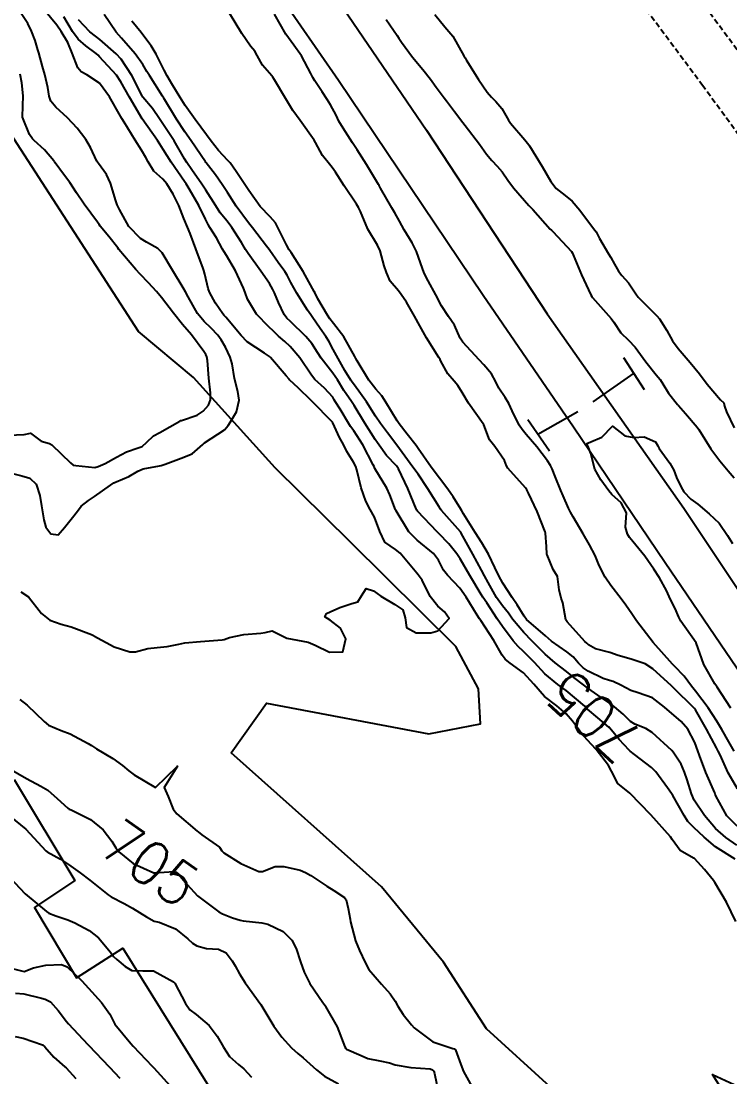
# Model space of a CAD drawing. Header units: metres. Extents: x 292545 to 299085, y 7450245 to 7463078.
# Drawn here: x 298347.5 to 298413.3, y 7451416.5 to 7451514.4 of the extents above; entities that cross this region are included whole.
import ezdxf
from ezdxf.enums import TextEntityAlignment as Align

# ---------------------------------------------------------------- set-up
doc = ezdxf.new("R2010")
doc.units = ezdxf.units.M
doc.linetypes.add('DASHED', pattern=[0.75, 0.5, -0.25])
for name, color, linetype in [('Cotas', 45, 'Continuous'), ('Curvas de Nivel 1m', 11, 'Continuous'), ('Curvas de Nivel 5m', 15, 'Continuous'), ('Edificações', 30, 'Continuous'), ('Hidrografia', 140, 'Continuous'), ('Linha Férrea', 20, 'Continuous'), ('Pórtico', 62, 'Continuous'), ('Vias Secundárias', 230, 'DASHED')]:
    doc.layers.add(name, color=color, linetype=linetype)
doc.styles.add('Style-STANDARD', font='STANDARD.shx')

msp = doc.modelspace()

# ---------------------------------------------------------------- linework, layer by layer
at = {"layer": 'Curvas de Nivel 1m', "flags": 128}
for points, elevation in [([(298346.359, 7451472.512), (298347.602, 7451472.21), (298348.351, 7451471.992), (298348.94, 7451471.441), (298349.28, 7451470.384), (298349.429, 7451469.439), (298349.63, 7451468.117), (298349.814, 7451467.435), (298350.294, 7451466.833), (298350.963, 7451466.75), (298351.545, 7451467.411), (298352.312, 7451468.354), (298352.77, 7451468.944), (298353.107, 7451469.392), (298353.782, 7451469.931), (298354.332, 7451470.28), (298355.835, 7451471.358), (298356.144, 7451471.555), (298356.347, 7451471.64), (298357.538, 7451472.155), (298358.363, 7451472.646), (298358.843, 7451472.848), (298360.37, 7451473.124), (298360.519, 7451473.16), (298360.899, 7451473.302), (298362.378, 7451473.833), (298363.408, 7451474.244), (298364.391, 7451475.105), (298364.554, 7451475.258), (298366.405, 7451476.482), (298366.754, 7451476.882), (298366.977, 7451477.224), (298367.509, 7451478.137), (298367.764, 7451479.217), (298367.642, 7451480.027), (298367.333, 7451481.221), (298367.102, 7451482.606), (298366.946, 7451483.225), (298366.502, 7451484.137), (298366.099, 7451484.826), (298365.799, 7451485.241), (298365.177, 7451485.907), (298364.526, 7451486.529), (298363.892, 7451487.266), (298363.021, 7451488.81), (298362.787, 7451489.278), (298362.567, 7451489.658), (298361.573, 7451491.29), (298360.607, 7451492.899), (298360.234, 7451493.306), (298359.173, 7451493.876), (298358.622, 7451494.219), (298357.528, 7451495.341), (298356.648, 7451496.903), (298356.517, 7451497.218), (298356.457, 7451497.353), (298356.315, 7451497.698), (298355.835, 7451499.363), (298355.464, 7451500.141), (298354.701, 7451501.161), (298354.613, 7451501.292), (298354.568, 7451501.381), (298353.979, 7451502.644), (298353.548, 7451503.388), (298352.739, 7451504.463), (298351.837, 7451505.409), (298350.763, 7451506.395), (298350.288, 7451506.947), (298350.12, 7451507.43), (298350.002, 7451508.214), (298349.721, 7451509.436), (298349.53, 7451510.16), (298349.169, 7451511.445), (298349.098, 7451511.718), (298348.834, 7451512.573), (298348.503, 7451513.453), (298348.165, 7451514.145), (298347.285, 7451515.466)], 702), ([(298347.517, 7451461.457), (298348.218, 7451460.997), (298349.428, 7451459.438), (298350.197, 7451458.809), (298351.238, 7451458.459), (298352.191, 7451458.213), (298354.079, 7451457.486), (298354.184, 7451457.443), (298354.224, 7451457.42), (298354.279, 7451457.379), (298356.168, 7451456.349), (298357.622, 7451455.874), (298358.161, 7451455.887), (298359.294, 7451456.19), (298360.168, 7451456.297), (298361.087, 7451456.378), (298362.173, 7451456.586), (298362.738, 7451456.711), (298364.177, 7451456.85), (298364.57, 7451456.863), (298366.179, 7451456.987), (298366.378, 7451457.038), (298366.864, 7451457.23), (298368.186, 7451457.498), (298369.77, 7451457.611), (298370.188, 7451457.695), (298370.841, 7451457.831), (298372.183, 7451457.16), (298374.177, 7451456.774), (298374.81, 7451456.497), (298376.164, 7451455.845), (298377.377, 7451455.89), (298377.671, 7451457.098), (298377.178, 7451458.091), (298376.2, 7451458.81), (298375.73, 7451459.125), (298375.882, 7451459.448), (298376.208, 7451459.593), (298377.118, 7451460.012), (298378.216, 7451460.376), (298378.79, 7451460.512), (298379.116, 7451461.081), (298379.56, 7451461.75), (298380.23, 7451461.531), (298380.922, 7451461.063), (298382.215, 7451460.27), (298382.961, 7451459.789), (298383.164, 7451459.036), (298383.306, 7451458.145), (298384.189, 7451457.66), (298385.549, 7451457.647), (298386.191, 7451457.826), (298387.264, 7451458.984), (298386.807, 7451459.589), (298386.214, 7451460.116), (298385.479, 7451461.007), (298384.739, 7451462.522), (298384.386, 7451463.019), (298384.255, 7451463.185), (298382.722, 7451465.036), (298382.276, 7451465.367), (298381.27, 7451466.043), (298380.823, 7451467.062), (298380.313, 7451468.379), (298379.91, 7451469.074), (298379.534, 7451469.875), (298379.096, 7451471.082), (298378.681, 7451472.774), (298378.581, 7451473.088), (298378.377, 7451473.488), (298377.768, 7451474.48), (298377.435, 7451475.104), (298377.065, 7451475.776), (298376.448, 7451477.119), (298376.414, 7451477.175), (298374.518, 7451479.139), (298374.478, 7451479.174), (298374.444, 7451479.211), (298373.243, 7451480.364), (298372.462, 7451481.088), (298372.426, 7451481.124), (298372.401, 7451481.161), (298372.14, 7451481.493), (298370.678, 7451483.187), (298370.583, 7451483.278), (298370.494, 7451483.342), (298370.114, 7451483.577), (298368.507, 7451484.625), (298367.949, 7451485.216), (298366.53, 7451486.917), (298366.375, 7451487.076), (298366.239, 7451487.234), (298365.565, 7451488.227), (298365.015, 7451489.253), (298364.899, 7451489.588), (298364.579, 7451490.901), (298364.473, 7451491.261), (298364.412, 7451491.436), (298363.751, 7451493.269), (298363.218, 7451494.683), (298362.97, 7451495.277), (298362.641, 7451496.077), (298362.157, 7451497.285), (298361.639, 7451498.32), (298361.044, 7451499.296), (298360.687, 7451499.707), (298359.86, 7451500.478), (298359.323, 7451501.321), (298359.113, 7451501.73), (298358.714, 7451502.422), (298358.104, 7451503.336), (298357.095, 7451504.999), (298356.876, 7451505.349), (298356.755, 7451505.558), (298355.736, 7451507.36), (298354.792, 7451508.623), (298353.621, 7451509.388), (298353.101, 7451509.691), (298352.809, 7451510.035), (298352.261, 7451511.406), (298351.854, 7451512.389), (298351.263, 7451513.416), (298350.852, 7451514.003), (298349.66, 7451515.438)], 703), ([(298413.866, 7451430.874), (298412.982, 7451432.679), (298411.911, 7451434.507), (298411.783, 7451434.691), (298410.941, 7451435.687), (298410.024, 7451436.709), (298409.943, 7451436.764), (298408.699, 7451437.477), (298407.96, 7451438.476), (298407.799, 7451438.742), (298405.983, 7451440.76), (298404.013, 7451442.78), (298402.909, 7451443.684), (298402.325, 7451444.806), (298402.041, 7451445.357), (298400.903, 7451446.822), (298400.072, 7451447.715), (298399.549, 7451448.31), (298399.169, 7451448.844), (298398.688, 7451449.45), (298398.096, 7451450.135), (298397.237, 7451450.869), (298396.116, 7451451.759), (298395.122, 7451452.89), (298394.143, 7451453.949), (298393.592, 7451454.353), (298392.79, 7451454.92), (298392.441, 7451455.211), (298392.159, 7451455.569), (298391.384, 7451456.938), (298390.2, 7451458.778), (298390.084, 7451458.951), (298389.865, 7451459.295), (298388.831, 7451460.964), (298388.235, 7451461.802), (298387.1, 7451462.987), (298386.728, 7451463.463), (298386.267, 7451464.391), (298385.81, 7451465.005), (298384.285, 7451466.23), (298383.516, 7451467.028), (298382.322, 7451468.956), (298382.283, 7451469.041), (298381.75, 7451470.461), (298381.458, 7451471.053), (298380.37, 7451472.898), (298380.29, 7451473.071), (298380.212, 7451473.235), (298379.241, 7451475.082), (298378.406, 7451476.372), (298378.107, 7451476.791), (298377.916, 7451477.097), (298377.151, 7451478.391), (298376.689, 7451479.116), (298376.595, 7451479.269), (298376.447, 7451479.49), (298375.67, 7451480.337), (298374.798, 7451481.135), (298374.469, 7451481.533), (298373.405, 7451483.151), (298372.503, 7451484.195), (298371.993, 7451484.653), (298371.418, 7451485.176), (298370.956, 7451485.622), (298370.521, 7451486.015), (298369.388, 7451487.201), (298368.554, 7451488.598), (298368.32, 7451489.212), (298368.17, 7451489.611), (298367.413, 7451491.222), (298366.597, 7451492.636), (298366.365, 7451492.998), (298366.234, 7451493.236), (298365.653, 7451494.274), (298365.047, 7451495.254), (298364.891, 7451495.512), (298364.64, 7451496.004), (298364.024, 7451497.266), (298363.138, 7451498.813), (298362.839, 7451499.278), (298362.685, 7451499.499), (298361.446, 7451501.293), (298360.715, 7451502.465), (298360.398, 7451502.983), (298360.183, 7451503.308), (298358.753, 7451505.33), (298357.591, 7451507.342), (298356.794, 7451508.762), (298356.386, 7451509.354), (298354.82, 7451511.077), (298354.674, 7451511.224), (298354.5, 7451511.375), (298353.54, 7451512.099), (298352.836, 7451512.707), (298352.303, 7451513.405), (298351.499, 7451514.778)], 704), ([(298413.956, 7451437.962), (298412.936, 7451438.68), (298411.971, 7451439.495), (298410.941, 7451440.7), (298410.004, 7451442.125), (298409.728, 7451442.714), (298409.328, 7451444.023), (298409.105, 7451444.724), (298408.772, 7451445.461), (298408.051, 7451446.585), (298407.916, 7451446.741), (298406.077, 7451448.391), (298405.492, 7451448.766), (298404.491, 7451449.18), (298404.089, 7451449.434), (298403.397, 7451450.092), (298402.608, 7451450.802), (298402.108, 7451451.165), (298401.064, 7451451.876), (298400.128, 7451452.533), (298399.713, 7451452.836), (298398.81, 7451453.52), (298398.145, 7451454.057), (298397.104, 7451454.87), (298396.161, 7451455.658), (298394.921, 7451456.893), (298394.184, 7451457.667), (298393.144, 7451458.916), (298392.746, 7451459.459), (298392.215, 7451460.152), (298391.66, 7451460.936), (298390.86, 7451462.327), (298390.531, 7451462.947), (298390.258, 7451463.46), (298389.438, 7451464.958), (298388.359, 7451466.902), (298388.319, 7451466.97), (298388.293, 7451467.007), (298386.546, 7451468.997), (298386.453, 7451469.127), (298386.326, 7451469.343), (298385.269, 7451471.011), (298384.363, 7451472.355), (298383.894, 7451473.025), (298382.393, 7451475.04), (298381.544, 7451476.192), (298380.884, 7451477.063), (298380.423, 7451477.758), (298379.598, 7451479.078), (298378.458, 7451480.619), (298378.26, 7451480.892), (298378.128, 7451481.093), (298377.585, 7451481.991), (298376.947, 7451483.105), (298376.501, 7451483.926), (298376.079, 7451484.687), (298375.803, 7451485.121), (298375.271, 7451485.879), (298374.531, 7451486.961), (298374.406, 7451487.141), (298374.116, 7451487.568), (298373.104, 7451489.155), (298372.573, 7451490.129), (298372.223, 7451490.809), (298371.995, 7451491.169), (298371.397, 7451491.984), (298370.602, 7451493.099), (298370.539, 7451493.191), (298370.301, 7451493.5), (298369.002, 7451495.206), (298368.638, 7451495.674), (298367.483, 7451497.222), (298366.672, 7451498.472), (298366.199, 7451499.237), (298365.58, 7451500.135), (298364.703, 7451501.235), (298364.686, 7451501.26), (298364.645, 7451501.319), (298363.321, 7451503.274), (298362.735, 7451504.116), (298361.96, 7451505.288), (298360.772, 7451507.248), (298360.752, 7451507.279), (298360.738, 7451507.301), (298360.658, 7451507.419), (298359.432, 7451509.321), (298359.194, 7451509.711), (298358.813, 7451510.352), (298358.114, 7451511.337), (298356.837, 7451512.804), (298356.357, 7451513.355), (298355.233, 7451515.001)], 706), ([(298413.974, 7451439.731), (298413.033, 7451440.679), (298412.01, 7451442.522), (298411.943, 7451442.691), (298411.892, 7451442.813), (298411.064, 7451444.7), (298410.483, 7451446.271), (298410.339, 7451446.707), (298410.064, 7451447.474), (298409.389, 7451448.72), (298408.78, 7451449.42), (298408.096, 7451450.023), (298407.694, 7451450.339), (298407.226, 7451450.749), (298406.116, 7451451.62), (298404.796, 7451452.1), (298404.126, 7451452.311), (298403.179, 7451452.794), (298402.461, 7451453.13), (298402.137, 7451453.219), (298401.538, 7451453.417), (298400.146, 7451454.093), (298399.702, 7451454.39), (298399.27, 7451454.843), (298398.746, 7451455.439), (298398.163, 7451455.876), (298396.759, 7451456.874), (298396.18, 7451457.359), (298394.439, 7451458.898), (298394.206, 7451459.195), (298393.558, 7451460.252), (298393.105, 7451460.917), (298392.243, 7451462.244), (298391.864, 7451462.934), (298391.482, 7451463.717), (298390.896, 7451464.944), (298390.283, 7451465.986), (298389.675, 7451466.956), (298388.586, 7451468.7), (298388.42, 7451468.969), (298388.324, 7451469.126), (298387.619, 7451470.264), (298387.14, 7451470.988), (298386.358, 7451472.002), (298385.585, 7451473.008), (298384.39, 7451474.741), (298384.187, 7451475.022), (298383.367, 7451476.067), (298382.611, 7451477.038), (298382.417, 7451477.321), (298381.375, 7451479.056), (298381.007, 7451479.62), (298380.455, 7451480.258), (298379.813, 7451481.076), (298378.704, 7451482.873), (298378.588, 7451483.089), (298378.495, 7451483.272), (298377.478, 7451485.1), (298376.525, 7451486.351), (298376.188, 7451486.774), (298375.962, 7451487.119), (298375.074, 7451488.613), (298374.812, 7451489.136), (298374.731, 7451489.304), (298374.567, 7451489.597), (298373.712, 7451491.149), (298372.6, 7451492.907), (298372.494, 7451493.053), (298372.422, 7451493.163), (298372.15, 7451493.627), (298371.387, 7451495.179), (298371.141, 7451495.685), (298370.643, 7451496.237), (298369.722, 7451497.199), (298368.675, 7451498.656), (298368.305, 7451499.214), (298367.488, 7451500.429), (298366.917, 7451501.228), (298366.705, 7451501.464), (298365.847, 7451502.376), (298365.156, 7451503.254), (298364.732, 7451503.833), (298363.672, 7451505.271), (298362.766, 7451506.553), (298362.294, 7451507.285), (298361.508, 7451508.577), (298361.094, 7451509.297), (298360.808, 7451509.844), (298360.315, 7451510.805), (298360.052, 7451511.312), (298359.595, 7451512.083), (298358.841, 7451513.107), (298358.659, 7451513.332), (298357.816, 7451514.383)], 707), ([(298414.018, 7451443.178), (298413.151, 7451444.679), (298412.408, 7451446.328), (298412.225, 7451446.688), (298412.058, 7451446.998), (298411.128, 7451448.7), (298410.101, 7451450.509), (298410.018, 7451450.627), (298409.925, 7451450.713), (298408.129, 7451452.484), (298407.875, 7451452.743), (298406.148, 7451454.317), (298405.455, 7451454.767), (298404.157, 7451455.209), (298402.922, 7451455.56), (298402.163, 7451455.84), (298400.824, 7451456.165), (298400.17, 7451456.551), (298400.016, 7451456.677), (298399.833, 7451456.835), (298398.2, 7451458.657), (298398.09, 7451458.852), (298397.791, 7451460.429), (298397.655, 7451460.859), (298397.471, 7451461.625), (298397.303, 7451462.864), (298396.905, 7451463.516), (298396.339, 7451464.879), (298396.33, 7451464.935), (298396.281, 7451465.659), (298396.194, 7451466.881), (298396.155, 7451467.021), (298395.411, 7451468.889), (298394.627, 7451470.61), (298394.469, 7451470.899), (298394.346, 7451471.089), (298392.692, 7451472.925), (298392.574, 7451473.126), (298392.38, 7451473.619), (298391.488, 7451474.939), (298391.012, 7451475.554), (298390.46, 7451476.949), (298390.414, 7451477.042), (298389.036, 7451478.964), (298388.452, 7451479.924), (298388.062, 7451480.579), (298387.726, 7451480.981), (298387.142, 7451481.663), (298386.481, 7451482.84), (298386.417, 7451483.001), (298386.291, 7451483.197), (298385.15, 7451485.014), (298384.524, 7451486.122), (298384.024, 7451487.025), (298383.281, 7451488.304), (298382.812, 7451489.038), (298382.566, 7451489.355), (298381.788, 7451490.265), (298381.428, 7451491.057), (298381.223, 7451491.694), (298380.84, 7451493.066), (298380.611, 7451493.592), (298379.705, 7451495.079), (298379.013, 7451496.723), (298378.849, 7451497.088), (298378.658, 7451497.399), (298377.505, 7451499.102), (298376.695, 7451500.365), (298376.395, 7451500.809), (298376.14, 7451501.118), (298375.514, 7451501.931), (298374.837, 7451503.138), (298374.726, 7451503.336), (298373.416, 7451505.153), (298372.762, 7451506.091), (298372.082, 7451507.167), (298371.047, 7451508.929), (298370.896, 7451509.179), (298370.804, 7451509.296), (298369.928, 7451510.308), (298369.435, 7451511.201), (298369.209, 7451511.586), (298368.832, 7451512.069), (298368.012, 7451513.218), (298366.871, 7451515.103)], 708), ([(298413.693, 7451446.674), (298413.212, 7451447.533), (298412.557, 7451448.685), (298412.091, 7451449.47), (298411.297, 7451450.698), (298410.126, 7451452.234), (298409.753, 7451452.716), (298409.061, 7451453.645), (298408.151, 7451454.571), (298407.98, 7451454.742), (298406.173, 7451456.76), (298404.653, 7451458.775), (298404.209, 7451459.399), (298403.649, 7451460.22), (298403.223, 7451460.795), (298402.241, 7451462.04), (298401.724, 7451462.815), (298401.185, 7451463.899), (298400.792, 7451464.825), (298400.283, 7451465.805), (298399.677, 7451466.836), (298398.77, 7451468.392), (298398.511, 7451468.848), (298398.327, 7451469.217), (298397.83, 7451470.35), (298397.616, 7451470.861), (298397.087, 7451472.144), (298396.811, 7451472.873), (298396.667, 7451473.166), (298396.38, 7451473.599), (298395.395, 7451474.89), (298394.404, 7451476.042), (298394.015, 7451476.512), (298393.761, 7451476.907), (298393.093, 7451478.253), (298392.781, 7451478.917), (298392.448, 7451479.465), (298391.877, 7451480.349), (298391.587, 7451480.933), (298391.185, 7451481.655), (298390.478, 7451482.501), (298390.051, 7451482.954), (298388.507, 7451484.602), (298388.279, 7451484.974), (298387.735, 7451486.192), (298387.191, 7451486.99), (298386.547, 7451487.969), (298386.011, 7451489.006), (298385.304, 7451490.284), (298384.943, 7451491.016), (298384.592, 7451491.975), (298384.215, 7451493.024), (298383.811, 7451493.832), (298383.081, 7451495.036), (298382.641, 7451495.813), (298382.197, 7451496.595), (298381.923, 7451497.051), (298380.872, 7451498.876), (298380.779, 7451499.069), (298380.744, 7451499.13), (298380.684, 7451499.224), (298379.589, 7451501.081), (298378.717, 7451502.449), (298378.271, 7451503.095), (298377.407, 7451504.44), (298377.029, 7451505.107), (298376.759, 7451505.673), (298376.257, 7451506.607), (298375.92, 7451507.123), (298375.483, 7451507.832), (298374.798, 7451508.838), (298374.609, 7451509.142), (298374.423, 7451509.528), (298373.56, 7451511.153), (298372.833, 7451512.137), (298372.097, 7451513.167), (298371.034, 7451515.015)], 709), ([(298381.401, 7451514.519), (298382.42, 7451513.044), (298382.584, 7451512.787), (298382.837, 7451512.413), (298383.849, 7451511.03), (298384.806, 7451509.906), (298385.528, 7451509.009), (298386.033, 7451508.248), (298386.776, 7451507.263), (298387, 7451506.988), (298387.735, 7451506.009), (298388.526, 7451504.972), (298388.749, 7451504.689), (298390.06, 7451502.957), (298390.714, 7451502.046), (298391.208, 7451501.442), (298391.715, 7451500.935), (298392.174, 7451500.404), (298392.69, 7451499.638), (298393.225, 7451498.915), (298394.657, 7451497.286), (298395.004, 7451496.896), (298396.635, 7451495.099), (298396.748, 7451494.992), (298396.88, 7451494.876), (298398.605, 7451493.002), (298398.693, 7451492.849), (298398.759, 7451492.691), (298399.52, 7451490.841), (298400.4, 7451488.996), (298400.495, 7451488.831), (298400.562, 7451488.744), (298402.282, 7451486.813), (298402.529, 7451486.449), (298403.19, 7451485.47), (298403.886, 7451484.789), (298404.503, 7451484.144), (298405.51, 7451482.77), (298406.471, 7451481.581), (298406.846, 7451481.134), (298407.092, 7451480.751), (298407.603, 7451479.891), (298408.444, 7451478.827), (298408.531, 7451478.729), (298409.18, 7451477.975), (298410.265, 7451476.711), (298410.411, 7451476.502), (298411.539, 7451474.699), (298412.377, 7451473.599), (298413.142, 7451472.678), (298413.712, 7451472.025)], 709), ([(298385.918, 7451515.004), (298386.856, 7451513.852), (298387.6, 7451512.982), (298388.63, 7451511.167), (298388.728, 7451510.971), (298388.82, 7451510.801), (298389.968, 7451508.958), (298390.781, 7451507.789), (298391.173, 7451507.34), (298391.578, 7451506.938), (298392.126, 7451506.289), (298392.756, 7451505.206), (298392.944, 7451504.918), (298394.267, 7451503.368), (298394.66, 7451502.901), (298394.722, 7451502.816), (298395.88, 7451500.888), (298396.682, 7451499.498), (298397.175, 7451498.872), (298398.01, 7451498.203), (298398.661, 7451497.678), (298399.393, 7451496.843), (298400.636, 7451495.16), (298400.786, 7451494.979), (298400.885, 7451494.826), (298401.21, 7451494.235), (298402.044, 7451492.808), (298402.253, 7451492.459), (298402.593, 7451491.828), (298402.968, 7451491.186), (298403.28, 7451490.8), (298403.881, 7451490.095), (298404.566, 7451489.09), (298404.807, 7451488.778), (298406.537, 7451487.047), (298406.787, 7451486.756), (298407.462, 7451485.686), (298407.978, 7451484.738), (298408.502, 7451484.027), (298409.631, 7451482.719), (298410.472, 7451481.66), (298411.199, 7451480.703), (298412.448, 7451479.243), (298412.727, 7451478.967), (298412.819, 7451478.684), (298412.976, 7451478.141), (298413.706, 7451476.671)], 708), ([(298346.401, 7451475.989), (298347.811, 7451476.047), (298348.404, 7451476.179), (298349.393, 7451475.435), (298350.173, 7451475.205), (298350.39, 7451475.087), (298352.115, 7451473.403), (298352.37, 7451473.208), (298352.614, 7451473.153), (298354.367, 7451472.996), (298354.68, 7451473.064), (298355.317, 7451473.366), (298356.379, 7451473.929), (298357.3, 7451474.425), (298358.388, 7451474.796), (298358.774, 7451474.941), (298359.208, 7451475.322), (298359.81, 7451475.905), (298360.402, 7451476.235), (298362.276, 7451477.282), (298362.364, 7451477.331), (298362.414, 7451477.35), (298363.858, 7451477.829), (298364.427, 7451478.214), (298364.917, 7451478.772), (298365.115, 7451479.25), (298365.115, 7451479.915), (298364.958, 7451481.253), (298364.831, 7451482.911), (298364.773, 7451483.256), (298364.688, 7451483.45), (298364.498, 7451483.743), (298363.343, 7451485.272), (298362.522, 7451486.229), (298361.661, 7451487.289), (298360.555, 7451488.743), (298360.083, 7451489.307), (298359.361, 7451490.108), (298358.579, 7451490.899), (298358.188, 7451491.334), (298356.611, 7451493.213), (298356.507, 7451493.352), (298355.668, 7451494.409), (298354.878, 7451495.376), (298354.777, 7451495.52), (298354.636, 7451495.734), (298353.375, 7451497.393), (298352.669, 7451498.454), (298352.043, 7451499.406), (298351.47, 7451500.192), (298350.701, 7451501.247), (298350.627, 7451501.346), (298350.573, 7451501.422), (298349.712, 7451502.434), (298348.731, 7451503.307), (298348.587, 7451503.451), (298348.322, 7451503.87), (298347.673, 7451505.461), (298347.697, 7451506.527), (298347.71, 7451507.461), (298347.584, 7451508.67), (298347.457, 7451509.463)], 701), ([(298347.414, 7451451.457), (298348.105, 7451450.945), (298349.685, 7451449.434), (298350.08, 7451449.095), (298351.246, 7451448.584), (298352.072, 7451448.286), (298353.768, 7451447.383), (298354.06, 7451447.195), (298354.525, 7451446.906), (298356.043, 7451446.009), (298356.939, 7451445.346), (298357.534, 7451444.843), (298358.025, 7451444.492), (298360.013, 7451443.31), (298362.033, 7451445.28), (298360.815, 7451443.298), (298361.168, 7451442.456), (298361.648, 7451441.285), (298361.987, 7451440.868), (298363.875, 7451439.261), (298363.962, 7451439.184), (298364.305, 7451438.911), (298365.948, 7451437.772), (298366.152, 7451437.444), (298366.333, 7451437.234), (298367.928, 7451436.247), (298369.594, 7451435.517), (298369.918, 7451435.517), (298371.12, 7451435.983), (298371.925, 7451435.986), (298373.442, 7451435.626), (298373.917, 7451435.424), (298374.429, 7451435.135), (298375.903, 7451434.168), (298376.546, 7451433.757), (298377.547, 7451433.095), (298377.692, 7451432.894), (298377.883, 7451432.069), (298378.065, 7451431.088), (298378.11, 7451430.847), (298378.547, 7451429.089), (298378.932, 7451428.181), (298379.446, 7451427.076), (298379.813, 7451426.435), (298380.983, 7451425.058), (298381.784, 7451424.178), (298382.239, 7451423.505), (298382.487, 7451423.039), (298382.987, 7451422.254), (298383.756, 7451421.289), (298384.008, 7451421.017), (298385.734, 7451419.725), (298387.601, 7451419.105), (298387.724, 7451419.068), (298387.84, 7451418.978), (298388.35, 7451417.611), (298388.569, 7451416.967), (298389.674, 7451415.02)], 704), ([(298345.987, 7451441.059), (298347.963, 7451439.45), (298349.839, 7451437.431), (298349.942, 7451437.354), (298351.19, 7451436.666), (298351.931, 7451436.171), (298353.001, 7451435.389), (298353.906, 7451434.718), (298355.615, 7451433.363), (298355.891, 7451433.173), (298357.094, 7451432.551), (298357.881, 7451432.123), (298359.165, 7451431.317), (298359.867, 7451430.924), (298360.355, 7451430.815), (298361.856, 7451430.186), (298363.018, 7451429.272), (298363.439, 7451428.866), (298363.836, 7451428.611), (298364.721, 7451428.364), (298365.834, 7451428.319), (298366.569, 7451427.968), (298367.129, 7451427.22), (298367.383, 7451426.781), (298367.811, 7451426.026), (298368.332, 7451425.205), (298369.773, 7451423.19), (298370.991, 7451421.178), (298371.738, 7451420.161), (298372.608, 7451419.157), (298373.2, 7451418.63), (298373.714, 7451418.236), (298374.955, 7451417.127), (298375.697, 7451416.529), (298376.976, 7451415.821)], 706), ([(298345.98, 7451435.479), (298347.893, 7451433.45), (298349.877, 7451431.794), (298350.102, 7451431.653), (298350.744, 7451431.417), (298351.867, 7451431.029), (298352.507, 7451430.75), (298353.853, 7451430.03), (298354.717, 7451429.371), (298355.83, 7451428.031), (298356.117, 7451427.647), (298356.408, 7451427.351), (298357.188, 7451426.711), (298357.813, 7451426.349), (298358.837, 7451426.295), (298359.813, 7451426.288), (298361.679, 7451425.291), (298361.801, 7451425.155), (298362.795, 7451423.275), (298363.176, 7451422.678), (298363.763, 7451422.26), (298364.996, 7451421.248), (298365.738, 7451420.248), (298366.302, 7451419.231), (298366.86, 7451418.368), (298367.707, 7451417.609), (298368.185, 7451417.205), (298368.92, 7451416.427)], 707), ([(298346.83, 7451426.482), (298347.811, 7451426.232), (298348.688, 7451426.567), (298349.817, 7451426.816), (298351.292, 7451426.882), (298351.816, 7451426.688), (298353.174, 7451425.386), (298353.793, 7451424.7), (298354.985, 7451423.368), (298355.762, 7451422.28), (298356.061, 7451421.661), (298356.244, 7451421.353), (298357.726, 7451419.562), (298357.938, 7451419.328), (298359.705, 7451417.473), (298359.856, 7451417.308), (298361.683, 7451415.29)], 708), ([(298346.999, 7451424.247), (298347.784, 7451424.16), (298349.438, 7451423.773), (298349.777, 7451423.685), (298350.254, 7451423.423), (298350.985, 7451422.631), (298351.755, 7451421.615), (298351.936, 7451421.398), (298353.724, 7451419.465), (298353.808, 7451419.379), (298355.703, 7451417.401), (298355.724, 7451417.38), (298355.743, 7451417.359), (298356.688, 7451416.34)], 709), ([(298412.961, 7451414.677), (298411.703, 7451416.69), (298413.689, 7451415.751)], 704)]:
    msp.add_lwpolyline(points, dxfattribs=dict(at, elevation=elevation))
at = {"layer": 'Curvas de Nivel 5m', "flags": 128}
for points, elevation in [([(298413.792, 7451436.672), (298411.954, 7451437.806), (298410.909, 7451438.701), (298409.972, 7451439.599), (298409.416, 7451440.158), (298409.053, 7451440.724), (298408.01, 7451442.562), (298407.889, 7451442.741), (298407.503, 7451443.26), (298406.432, 7451444.756), (298406.037, 7451445.175), (298404.461, 7451446.372), (298404.061, 7451446.681), (298403.956, 7451446.782), (298403.034, 7451447.757), (298402.174, 7451448.809), (298402.132, 7451448.858), (298402.084, 7451448.902), (298401.047, 7451449.775), (298400.1, 7451450.571), (298399.968, 7451450.699), (298399.831, 7451450.834), (298398.124, 7451452.286), (298397.344, 7451452.868), (298396.143, 7451453.847), (298395.166, 7451454.89), (298394.163, 7451455.922), (298393.646, 7451456.386), (298393.179, 7451456.915), (298392.193, 7451458.249), (298391.721, 7451458.935), (298390.738, 7451460.425), (298390.386, 7451460.948), (298390.227, 7451461.201), (298389.174, 7451462.961), (298388.268, 7451464.524), (298388.094, 7451464.796), (298387.97, 7451464.975), (298387.214, 7451465.918), (298386.292, 7451466.859), (298386.149, 7451467.001), (298384.321, 7451468.92), (298384.256, 7451469.021), (298384.199, 7451469.146), (298383.417, 7451471.029), (298382.543, 7451472.865), (298382.443, 7451473.039), (298382.374, 7451473.123), (298381.434, 7451474.105), (298380.767, 7451475.064), (298380.614, 7451475.285), (298380.398, 7451475.583), (298379.414, 7451477.08), (298378.438, 7451478.741), (298378.198, 7451479.094), (298377.472, 7451480.123), (298376.888, 7451481.106), (298376.472, 7451481.74), (298375.384, 7451483.127), (298375.026, 7451483.659), (298374.506, 7451484.486), (298373.953, 7451485.146), (298372.526, 7451486.513), (298372.192, 7451486.828), (298371.93, 7451487.169), (298371.43, 7451488.297), (298371.045, 7451489.183), (298370.884, 7451489.503), (298370.571, 7451490.041), (298369.777, 7451491.198), (298368.599, 7451492.824), (298368.357, 7451493.212), (298367.979, 7451493.85), (298367.099, 7451495.225), (298366.639, 7451495.819), (298366.018, 7451496.61), (298365.614, 7451497.246), (298364.675, 7451498.716), (298364.301, 7451499.264), (298363.382, 7451500.587), (298362.912, 7451501.278), (298362.706, 7451501.619), (298361.721, 7451503.29), (298360.745, 7451504.773), (298360.38, 7451505.306), (298359.71, 7451506.263), (298358.842, 7451507.329), (298358.775, 7451507.438), (298357.799, 7451509.34), (298356.818, 7451510.839), (298356.351, 7451511.355), (298354.836, 7451512.676), (298354.439, 7451512.976), (298353.909, 7451513.384), (298352.86, 7451514.512)], 705), ([(298413.39, 7451450.677), (298412.132, 7451452.615), (298412.076, 7451452.691), (298411.899, 7451452.929), (298410.894, 7451454.703), (298410.173, 7451456.71), (298408.757, 7451458.732), (298408.571, 7451459.099), (298408.215, 7451459.907), (298407.783, 7451460.744), (298407.41, 7451461.574), (298406.773, 7451462.755), (298406.261, 7451463.547), (298405.402, 7451464.769), (298404.286, 7451466.117), (298403.981, 7451466.476), (298403.801, 7451466.787), (298403.63, 7451467.463), (298403.707, 7451468.789), (298403.227, 7451469.692), (298402.34, 7451470.491), (298402.068, 7451470.813), (298401.332, 7451471.842), (298400.786, 7451472.826), (298400.385, 7451474.281), (298400.169, 7451474.832), (298400.022, 7451475.209), (298400.398, 7451475.371), (298401.413, 7451475.81), (298402.413, 7451476.81), (298403.541, 7451475.93), (298404.403, 7451475.766), (298405.357, 7451475.817), (298406.399, 7451475.374), (298406.621, 7451474.983), (298406.752, 7451474.755), (298407.726, 7451473.393), (298408.088, 7451472.743), (298408.356, 7451472.055), (298408.778, 7451471.164), (298409.037, 7451470.73), (298409.668, 7451470.051), (298410.332, 7451469.574), (298411.389, 7451468.699), (298412.31, 7451467.819), (298413.079, 7451466.678), (298413.54, 7451465.926)], 710), ([(298346.43, 7451445.065), (298348.02, 7451444.134), (298349.373, 7451443.436), (298350.009, 7451443.043), (298350.885, 7451442.3), (298351.866, 7451441.402), (298351.991, 7451441.305), (298352.162, 7451441.227), (298353.977, 7451440.347), (298355.15, 7451439.368), (298355.952, 7451438.314), (298356.317, 7451437.725), (298356.609, 7451437.35), (298357.927, 7451436.268), (298359.836, 7451435.389), (298359.914, 7451435.38), (298361.692, 7451435.507), (298361.915, 7451435.44), (298362.132, 7451435.278), (298362.942, 7451434.313), (298363.893, 7451433.26), (298365.878, 7451431.772), (298366.216, 7451431.574), (298367.153, 7451431.221), (298367.87, 7451430.994), (298368.137, 7451430.939), (298369.866, 7451430.761), (298370.421, 7451430.628), (298371.854, 7451429.936), (298372.654, 7451429.158), (298373.064, 7451428.38), (298373.47, 7451427.145), (298373.808, 7451426.165), (298374.325, 7451425.135), (298375.523, 7451423.375), (298375.702, 7451423.121), (298375.772, 7451423.011), (298376.874, 7451421.109), (298377.557, 7451419.27), (298377.651, 7451419.101), (298377.722, 7451419.036), (298379.085, 7451418.448), (298379.714, 7451418.17), (298380.812, 7451417.959), (298381.71, 7451417.756), (298382.241, 7451417.575), (298383.706, 7451417.35), (298385.484, 7451417.224), (298385.704, 7451417.131), (298385.833, 7451416.999), (298385.904, 7451416.793), (298386.263, 7451414.994)], 705), ([(298346.968, 7451420.228), (298347.732, 7451420.054), (298349.523, 7451419.432), (298349.721, 7451419.247), (298350.578, 7451418.283), (298351.578, 7451417.411), (298351.702, 7451417.304), (298352.622, 7451416.326)], 710)]:
    msp.add_lwpolyline(points, dxfattribs=dict(at, elevation=elevation))
at = {"layer": 'Edificações'}
msp.add_lwpolyline([(298346.884, 7451444.037), (298352.515, 7451434.685), (298348.774, 7451432.182), (298352.667, 7451425.647), (298356.966, 7451428.41), (298366.642, 7451412.87)], dxfattribs=at)
at = {"layer": 'Hidrografia'}
msp.add_lwpolyline([(298415.224, 7451386.383), (298413.271, 7451389.145), (298409.767, 7451395.349), (298407.733, 7451399.534), (298402.522, 7451410.155), (298390.71, 7451420.922), (298386.741, 7451427.096), (298380.967, 7451434.085), (298367.011, 7451446.535), (298370.318, 7451451.118), (298385.359, 7451448.276), (298390.168, 7451449.223), (298389.965, 7451452.471), (298387.865, 7451456.396), (298378.109, 7451466.072), (298371.115, 7451472.942), (298363.52, 7451481.34), (298358.439, 7451485.603), (298339.898, 7451514.191), (298333.145, 7451526.919)], dxfattribs=at)
at = {"layer": 'Linha Férrea', "linetype": 'Continuous'}
for points in [[(298371.069, 7451524.929), (298385.139, 7451504.276), (298396.347, 7451487.232), (298409.042, 7451469.221), (298419.163, 7451454.006)], [(298367.555, 7451522.526), (298376.985, 7451508.896), (298390.407, 7451488.956), (298398.788, 7451476.742), (298407.298, 7451464.17), (298416.001, 7451451.406)]]:
    msp.add_lwpolyline(points, dxfattribs=at)
at = {"layer": 'Pórtico'}
for points in [[(298403.446, 7451483.188), (298405.351, 7451480.229)], [(298404.381, 7451481.735), (298400.591, 7451479.067)], [(298395.488, 7451476.073), (298399.209, 7451478.162)], [(298394.555, 7451477.423), (298396.564, 7451474.517)]]:
    msp.add_lwpolyline(points, dxfattribs=at)
at = {"layer": 'Vias Secundárias'}
for points in [[(298272.28, 7451723.167), (298311.84, 7451670.853), (298333.925, 7451637.471), (298354.488, 7451604.16), (298363.024, 7451588.505), (298384.207, 7451555.032), (298397.191, 7451538.121), (298398.467, 7451533.658), (298401.052, 7451528.706), (298410.547, 7451516.377), (298420.006, 7451503.588), (298430.531, 7451489.55), (298440.314, 7451475.516), (298449.953, 7451462.551), (298462.391, 7451446.251), (298473.769, 7451431.081), (298484.539, 7451416.802), (298495.916, 7451401.066), (298505.413, 7451388.307), (298513.245, 7451378.167), (298521.922, 7451366.999)], [(298518.838, 7451364.986), (298506.836, 7451380.58), (298490.605, 7451402.156), (298476.014, 7451421.868), (298467.573, 7451433.699), (298454.67, 7451451.222), (298443.239, 7451465.76), (298430.603, 7451482.424), (298418.566, 7451497.723), (298410.783, 7451508.392), (298401.15, 7451521.345), (298392.214, 7451532.517), (298378.975, 7451553.27), (298365.778, 7451575.097), (298346.473, 7451607.859), (298327.459, 7451640.11), (298307.727, 7451669.807), (298267.832, 7451719.966)]]:
    msp.add_lwpolyline(points, dxfattribs=at)

# ---------------------------------------------------------------- texts
at = {"layer": 'Cotas', "style": 'Style-STANDARD'}
for rotation, p in [(137.67849, (298400.709, 7451449.884, 705)), (324.75776, (298359.499, 7451436.284, 705))]:
    msp.add_text('705', height=4, rotation=rotation, dxfattribs=at).set_placement(p, align=Align.MIDDLE_CENTER)

doc.saveas('drawing.dxf')
